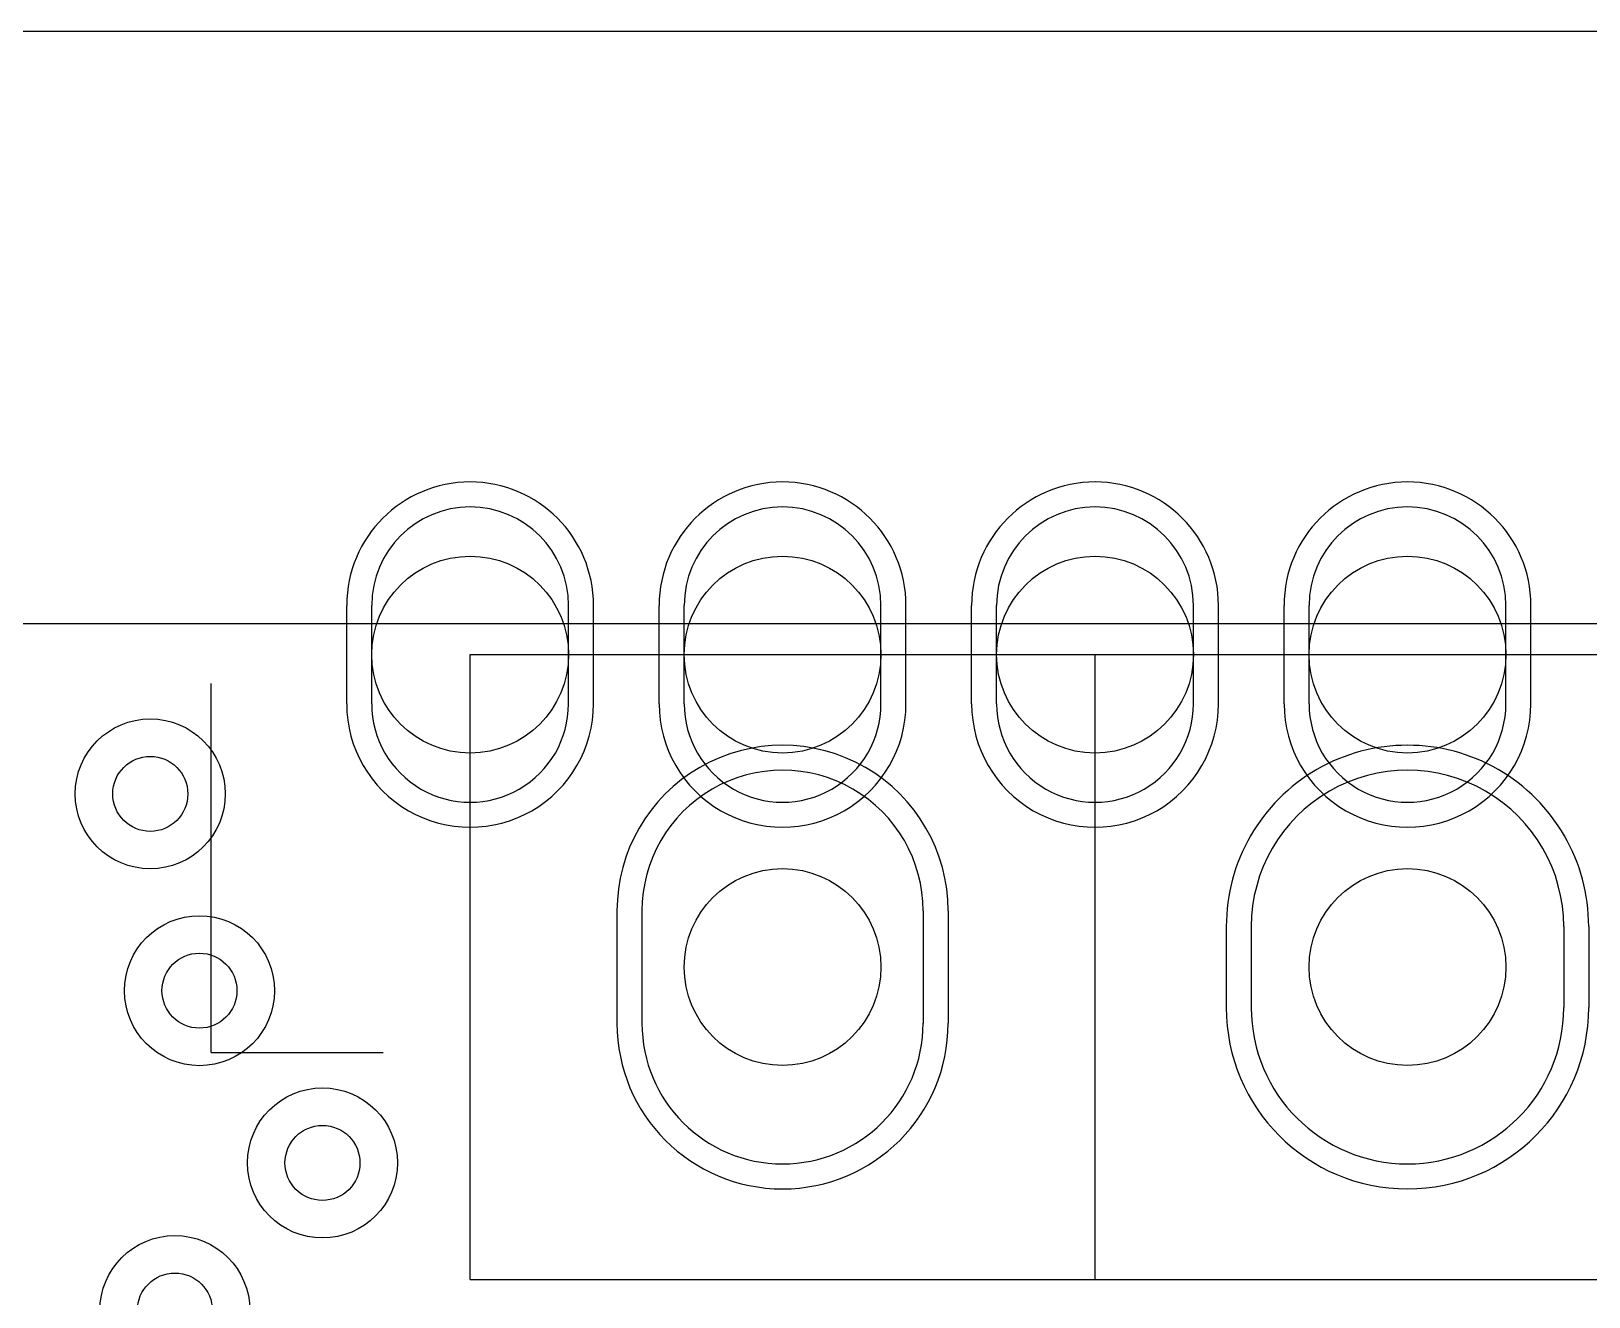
# Model space of a CAD drawing. Header units: millimetres. Extents: x 40.7 to 137.6, y 57.5 to 86.7.
# Drawn here: x 49.02 to 55.35, y 80.96 to 86.1 of the extents above; entities that cross this region are included whole.
import ezdxf

# ---------------------------------------------------------------- set-up
doc = ezdxf.new("R2010")
doc.units = ezdxf.units.MM
for name, color, linetype in [('BottomOverlay', 54, 'Continuous'), ('BottomSolder', 6, 'Continuous'), ('DrillDrawing', 1, 'Continuous'), ('Mechanical1', 6, 'Continuous'), ('MultiLayer', 9, 'Continuous'), ('PadHoleLayer', 156, 'Continuous'), ('TopOverlay', 2, 'Continuous'), ('TopSolder', 216, 'Continuous'), ('ViaHoleLayer', 16, 'Continuous')]:
    doc.layers.add(name, color=color, linetype=linetype)

# ---------------------------------------------------------------- blocks, each defined once
blk = doc.blocks.new('SIP30_15_1_27_4')
at = {"layer": 'BottomSolder'}
for p, q in [((-1.7716, 1.07), (-1.7716, 1.47)), ((-0.7684, 1.07), (-0.7684, 1.47)), ((-0.5016, 1.07), (-0.5016, 1.47)), ((0.5016, 1.07), (0.5016, 1.47)), ((0.7684, 1.07), (0.7684, 1.47)), ((1.7716, 1.07), (1.7716, 1.47)), ((2.0384, 1.07), (2.0384, 1.47)), ((3.0416, 1.07), (3.0416, 1.47)), ((-0.6731, 0.2285), (-0.6731, -0.2285)), ((0.6731, 0.2285), (0.6731, -0.2285)), ((1.8034, 0.165), (1.8034, -0.165)), ((3.2766, 0.165), (3.2766, -0.165))]:
    blk.add_line(p, q, dxfattribs=at)
for centre, radius, start, end in [((-1.27, 1.47), 0.5016, 0, 180), ((0, 1.47), 0.5016, 0, 180), ((1.27, 1.47), 0.5016, 0, 180), ((2.54, 1.47), 0.5016, 0, 180), ((-1.27, 1.07), 0.5016, 180, 0), ((0, 1.07), 0.5016, 180, 0), ((1.27, 1.07), 0.5016, 180, 0), ((2.54, 1.07), 0.5016, 180, 0), ((0, 0.2285), 0.6731, 360, 180), ((2.54, 0.165), 0.7366, 360, 180), ((2.54, -0.165), 0.7366, 180, 360), ((0, -0.2285), 0.6731, 180, 360)]:
    blk.add_arc(centre, radius, start, end, dxfattribs=at)
at = {"layer": 'MultiLayer'}
for p, q in [((-1.67, 1.07), (-1.67, 1.47)), ((-0.87, 1.07), (-0.87, 1.47)), ((-0.4, 1.07), (-0.4, 1.47)), ((0.4, 1.07), (0.4, 1.47)), ((0.87, 1.07), (0.87, 1.47)), ((1.67, 1.07), (1.67, 1.47)), ((2.14, 1.07), (2.14, 1.47)), ((2.94, 1.07), (2.94, 1.47)), ((-0.5715, 0.2285), (-0.5715, -0.2285)), ((0.5715, 0.2285), (0.5715, -0.2285)), ((1.905, 0.165), (1.905, -0.165)), ((3.175, 0.165), (3.175, -0.165))]:
    blk.add_line(p, q, dxfattribs=at)
for centre, radius, start, end in [((-1.27, 1.47), 0.4, 0, 180), ((0, 1.47), 0.4, 0, 180), ((1.27, 1.47), 0.4, 0, 180), ((2.54, 1.47), 0.4, 0, 180), ((-1.27, 1.07), 0.4, 180, 0), ((0, 1.07), 0.4, 180, 0), ((1.27, 1.07), 0.4, 180, 0), ((2.54, 1.07), 0.4, 180, 0), ((0, 0.2285), 0.5715, 360, 180), ((2.54, 0.165), 0.635, 360, 180), ((2.54, -0.165), 0.635, 180, 360), ((0, -0.2285), 0.5715, 180, 360)]:
    blk.add_arc(centre, radius, start, end, dxfattribs=at)
at = {"layer": 'PadHoleLayer'}
for centre in [(-1.27, 1.27), (0, 1.27), (1.27, 1.27), (2.54, 1.27), (0, 0), (2.54, 0)]:
    blk.add_circle(centre, 0.4, dxfattribs=at)
at = {"layer": 'TopOverlay'}
for p, q in [((-1.27, 1.27), (37, 1.27)), ((-1.27, -1.27), (-1.27, 1.27)), ((1.27, -1.27), (1.27, 1.27)), ((-1.27, -1.27), (37, -1.27))]:
    blk.add_line(p, q, dxfattribs=at)
at = {"layer": 'TopSolder'}
for p, q in [((-1.7716, 1.07), (-1.7716, 1.47)), ((-0.7684, 1.07), (-0.7684, 1.47)), ((-0.5016, 1.07), (-0.5016, 1.47)), ((0.5016, 1.07), (0.5016, 1.47)), ((0.7684, 1.07), (0.7684, 1.47)), ((1.7716, 1.07), (1.7716, 1.47)), ((2.0384, 1.07), (2.0384, 1.47)), ((3.0416, 1.07), (3.0416, 1.47)), ((-0.6731, 0.2285), (-0.6731, -0.2285)), ((0.6731, 0.2285), (0.6731, -0.2285)), ((1.8034, 0.165), (1.8034, -0.165)), ((3.2766, 0.165), (3.2766, -0.165))]:
    blk.add_line(p, q, dxfattribs=at)
for centre, radius, start, end in [((-1.27, 1.47), 0.5016, 0, 180), ((0, 1.47), 0.5016, 0, 180), ((1.27, 1.47), 0.5016, 0, 180), ((2.54, 1.47), 0.5016, 0, 180), ((-1.27, 1.07), 0.5016, 180, 0), ((0, 1.07), 0.5016, 180, 0), ((1.27, 1.07), 0.5016, 180, 0), ((2.54, 1.07), 0.5016, 180, 0), ((0, 0.2285), 0.6731, 360, 180), ((2.54, 0.165), 0.7366, 360, 180), ((2.54, -0.165), 0.7366, 180, 360), ((0, -0.2285), 0.6731, 180, 360)]:
    blk.add_arc(centre, radius, start, end, dxfattribs=at)
blk = doc.blocks.new('FPC_40P_0_5_B_47')
at = {"layer": 'BottomOverlay'}
for q in [(23.3, -3), (24.8, -2.3)]:
    blk.add_line((23.3, -2.3), q, dxfattribs=at)

msp = doc.modelspace()

# ---------------------------------------------------------------- linework, layer by layer
at = {"layer": 'DrillDrawing'}
for centre in [(49.5, 83), (49.7, 82.2), (50.2, 81.5), (49.6, 80.9)]:
    msp.add_circle(centre, 0.1524, dxfattribs=at)
at = {"layer": 'Mechanical1'}
msp.add_line((44.5, 83.693), (88.207, 83.693), dxfattribs=at)
at = {"layer": 'MultiLayer'}
for centre in [(49.5, 83), (49.7, 82.2), (50.2, 81.5), (49.6, 80.9)]:
    msp.add_circle(centre, 0.3048, dxfattribs=at)
at = {"layer": 'TopOverlay'}
msp.add_line((44.5, 86.1), (62.5863, 86.1), dxfattribs=at)
at = {"layer": 'ViaHoleLayer'}
for centre in [(49.5, 83), (49.7, 82.2), (50.2, 81.5), (49.6, 80.9)]:
    msp.add_circle(centre, 0.1524, dxfattribs=at)

# ---------------------------------------------------------------- block references
for name, p, rotation in [('SIP30_15_1_27_4', (52.07, 82.296), 360), ('FPC_40P_0_5_B_47', (47.4472, 58.6486), 90)]:
    msp.add_blockref(name, p, dxfattribs=dict(rotation=rotation))

doc.saveas('drawing.dxf')
